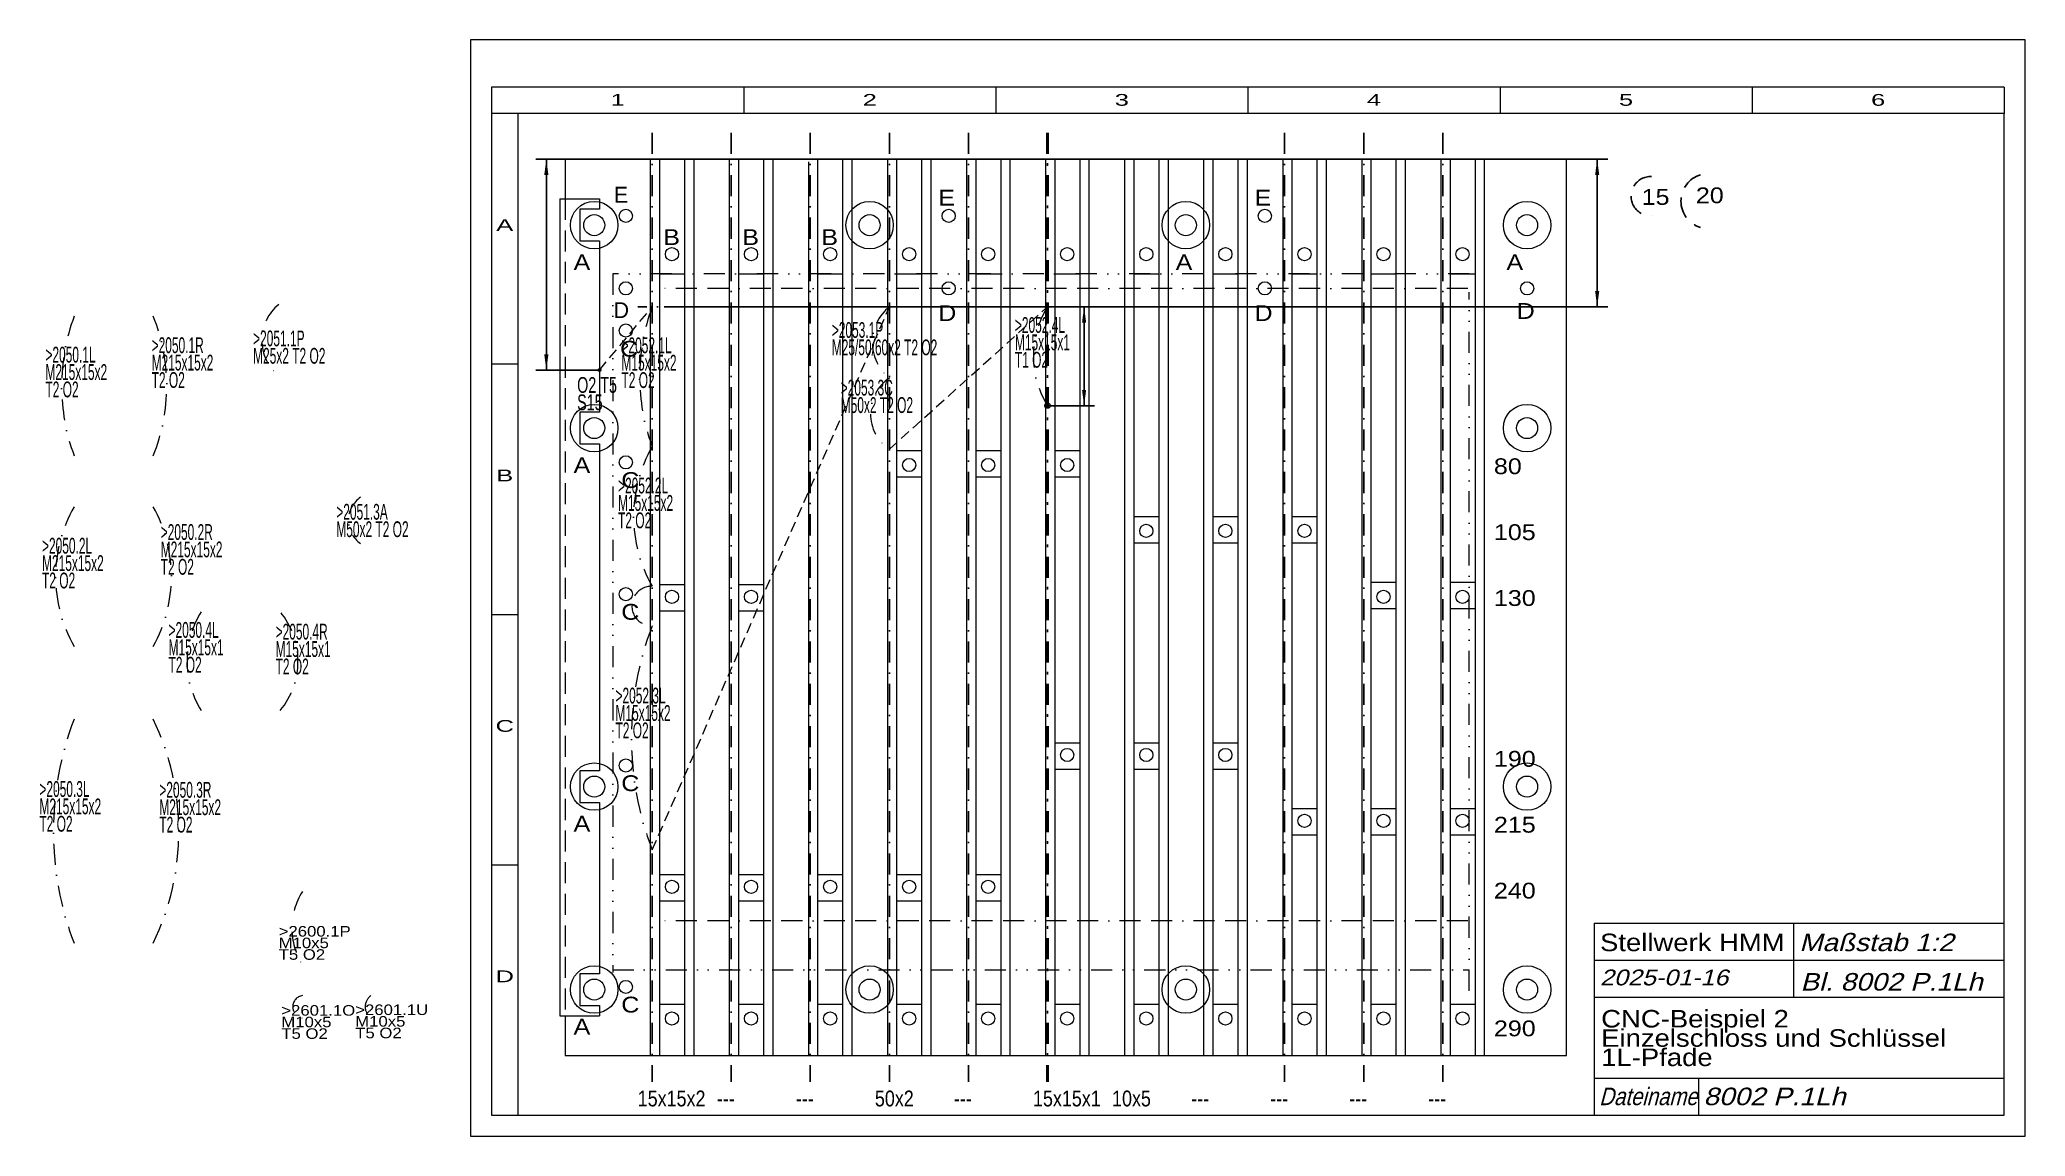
# Model space of a CAD drawing. Extents: x -161 to 592, y 2 to 418.
import ezdxf
from ezdxf.enums import TextEntityAlignment as Align

# ---------------------------------------------------------------- set-up
doc = ezdxf.new("R2010")
doc.units = 0
doc.header["$LTSCALE"] = 15.978816
for name, pattern in [('BORDER', [1.75, 0.5, -0.25, 0.5, -0.25, 0, -0.25]), ('DASHDOT', [1, 0.5, -0.25, 0, -0.25]), ('DASHED', [0.75, 0.5, -0.25]), ('DIVIDE', [1.25, 0.5, -0.25, 0, -0.25, 0, -0.25]), ('HIDDEN', [0.375, 0.25, -0.125]), ('PHANTOM', [2.5, 1.25, -0.25, 0.25, -0.25, 0.25, -0.25])]:
    doc.linetypes.add(name, pattern=pattern)
for name, color, linetype, lineweight in [('1084___', 230, 'CONTINUOUS', 13), ('2050___ SCHLOSS', 230, 'DASHDOT', 13), ('2051___ SCHLÜSSEL', 230, 'CONTINUOUS', 13), ('2600___ WEICHENBOCK', 7, 'CONTINUOUS', 0), ('2601___ SBW-GSP', 7, 'CONTINUOUS', 0), ('2913_1 AUFSPANNPLATTE', 7, 'CONTINUOUS', 18), ('8002_1L', 7, 'DASHDOT', 0), ('___ 8901_2P', 54, 'CONTINUOUS', 13), ('_TEMP', 7, 'CONTINUOUS', 50), ('BEMASSUNG', 7, 'CONTINUOUS', 25), ('BESCHRIFTUNG', 7, 'CONTINUOUS', 25), ('HILFSLINIEN', 3, 'CONTINUOUS', 0), ('MASSGRENZEN', 172, 'CONTINUOUS', 25), ('MASSLINIEN', 172, 'CONTINUOUS', 25), ('MASSTEXTE', 212, 'CONTINUOUS', 25), ('MITTELLINIEN', 5, 'DASHDOT', 25), ('STANDARD', 7, 'CONTINUOUS', 0)]:
    doc.layers.add(name, color=color, linetype=linetype, lineweight=lineweight)
doc.styles.add('Arial', font='arial.ttf')

# ---------------------------------------------------------------- blocks, each defined once
blk = doc.blocks.new('D542936064')
at = {"layer": 'MASSGRENZEN'}
for points in [[(30.78, 372.66), (31.56, 366.71), (29.99, 366.71)], [(30.78, 292.67), (29.99, 298.61), (31.56, 298.61)]]:
    blk.add_solid(points, dxfattribs=at)
at = {"layer": 'MASSLINIEN', "color": 172}
for p, q in [((417.95, 372.66), (26.78, 372.66)), ((30.78, 292.67), (30.78, 372.66)), ((50.95, 292.67), (26.78, 292.67))]:
    blk.add_line(p, q, dxfattribs=at)
blk = doc.blocks.new('D542936320')
at = {"layer": 'MASSGRENZEN'}
for points in [[(429.54, 372.66), (430.33, 366.71), (428.76, 366.71)], [(429.54, 316.67), (428.76, 322.61), (430.33, 322.61)]]:
    blk.add_solid(points, dxfattribs=at)
at = {"layer": 'MASSLINIEN', "color": 172}
for p, q in [((37.95, 372.66), (433.54, 372.66)), ((429.54, 316.67), (429.54, 372.66)), ((75.5, 316.67), (433.54, 316.67))]:
    blk.add_line(p, q, dxfattribs=at)
blk = doc.blocks.new('D542936832')
at = {"layer": 'MASSGRENZEN'}
for points in [[(234.84, 316.67), (235.62, 310.72), (234.06, 310.72)], [(234.84, 279.17), (234.06, 285.12), (235.62, 285.12)]]:
    blk.add_solid(points, dxfattribs=at)
at = {"layer": 'MASSLINIEN', "color": 172}
for p, q in [((220.95, 316.67), (238.84, 316.67)), ((234.84, 279.17), (234.84, 316.67)), ((220.95, 279.17), (238.84, 279.17))]:
    blk.add_line(p, q, dxfattribs=at)

msp = doc.modelspace()

# ---------------------------------------------------------------- linework, layer by layer
at = {"layer": '1084___', "linetype": 'PHANTOM'}
msp.add_circle((50.95, 292.67), 0.5, dxfattribs=at)
at = {"layer": '2050___ SCHLOSS'}
for centre, radius, start, end in [((-77.49, 286.63), 75.69, 159.50617, 200.49383), ((-184.41, 286.63), 71.14, 338.12976, 381.87024), ((-102.25, 214.35), 53.21, 150.13073, 209.86927), ((-166.08, 214.35), 54.56, 330.9387, 389.0613), ((-69.97, 182.23), 35.59, 148.21504, 211.78496), ((-92.85, 182.23), 29.38, 320.35785, 399.64215), ((-37.93, 117.72), 118.36, 158.95651, 201.04349), ((-206.79, 117.72), 98.08, 334.32114, 385.67886)]:
    msp.add_arc(centre, radius, start, end, dxfattribs=at)
at = {"layer": '2051___ SCHLÜSSEL', "linetype": 'DASHDOT'}
for centre, radius, start, end in [((-59.91, 304.05), 17.32, 128.79726, 231.20274), ((-33.82, 235.65), 10.55, 123.94607, 236.05393)]:
    msp.add_arc(centre, radius, start, end, dxfattribs=at)
at = {"layer": '2600___ WEICHENBOCK', "linetype": 'DASHDOT'}
msp.add_arc((-39.4, 80.9), 26.39, 147.96585, 212.03415, dxfattribs=at)
at = {"layer": '2601___ SBW-GSP', "linetype": 'DASHDOT'}
for centre, radius, start, end in [((-61.17, 51.14), 4.28, 98.22256, 261.77744), ((-32.77, 51.14), 5.2, 125.41044, 234.58956)]:
    msp.add_arc(centre, radius, start, end, dxfattribs=at)
at = {"layer": '2913_1 AUFSPANNPLATTE', "color": 8}
for p, q in [((417.95, 372.66), (37.95, 372.66)), ((37.95, 372.66), (37.95, 357.66)), ((70.2, 372.66), (70.2, 32.66)), ((73.7, 372.66), (73.7, 32.66)), ((83.2, 372.66), (83.2, 32.66)), ((86.7, 372.66), (86.7, 32.66)), ((100.2, 372.66), (100.2, 32.66)), ((103.7, 372.66), (103.7, 32.66)), ((113.2, 372.66), (113.2, 32.66)), ((116.7, 372.66), (116.7, 32.66)), ((130.2, 371.66), (130.2, 32.66)), ((133.7, 372.66), (133.7, 32.66)), ((143.2, 372.66), (143.2, 32.66)), ((146.7, 372.66), (146.7, 32.66)), ((160.2, 372.66), (160.2, 32.66)), ((163.7, 372.66), (163.7, 32.66)), ((173.2, 372.66), (173.2, 32.66)), ((176.7, 372.66), (176.7, 32.66)), ((190.2, 372.66), (190.2, 32.66)), ((193.7, 372.66), (193.7, 32.66)), ((203.2, 372.66), (203.2, 32.66)), ((206.7, 372.66), (206.7, 32.66)), ((220.2, 372.66), (220.2, 32.66)), ((223.7, 372.66), (223.7, 32.66)), ((233.2, 372.66), (233.2, 32.66)), ((236.7, 372.66), (236.7, 32.66)), ((250.2, 372.66), (250.2, 32.66)), ((253.7, 372.66), (253.7, 32.66)), ((263.2, 372.66), (263.2, 32.66)), ((266.7, 372.66), (266.7, 32.66)), ((280.2, 372.66), (280.2, 32.66)), ((283.7, 372.66), (283.7, 32.66)), ((293.2, 372.66), (293.2, 32.66)), ((296.7, 372.66), (296.7, 32.66)), ((310.2, 372.66), (310.2, 32.66)), ((313.7, 372.66), (313.7, 32.66)), ((323.2, 372.66), (323.2, 32.66)), ((326.7, 372.66), (326.7, 32.66)), ((340.2, 372.66), (340.2, 32.66)), ((343.7, 372.66), (343.7, 32.66)), ((353.2, 372.66), (353.2, 32.66)), ((356.7, 372.66), (356.7, 32.66)), ((370.2, 372.66), (370.2, 32.66)), ((373.7, 372.66), (373.7, 32.66)), ((383.2, 372.66), (383.2, 32.66)), ((386.7, 372.66), (386.7, 32.66)), ((417.95, 32.66), (417.95, 372.66)), ((35.95, 357.66), (35.95, 47.66)), ((35.95, 357.66), (50.95, 357.66)), ((50.95, 357.66), (50.95, 353.66)), ((50.95, 353.66), (43.45, 353.66)), ((43.45, 353.66), (43.45, 341.66)), ((43.45, 341.66), (50.95, 341.66)), ((50.95, 341.66), (50.95, 276.66)), ((73.7, 329.16), (83.2, 329.16)), ((103.7, 329.16), (113.2, 329.16)), ((133.7, 329.16), (143.2, 329.16)), ((163.7, 329.16), (173.2, 329.16)), ((193.7, 329.16), (203.2, 329.16)), ((223.7, 329.16), (233.2, 329.16)), ((253.7, 329.16), (263.2, 329.16)), ((283.7, 329.16), (293.2, 329.16)), ((313.7, 329.16), (323.2, 329.16)), ((343.7, 329.16), (353.2, 329.16)), ((373.7, 329.16), (383.2, 329.16)), ((50.95, 276.66), (43.45, 276.66)), ((43.45, 276.66), (43.45, 264.66)), ((43.45, 264.66), (50.95, 264.66)), ((50.95, 264.66), (50.95, 140.66)), ((163.7, 262.16), (173.2, 262.16)), ((193.7, 262.16), (203.2, 262.16)), ((223.7, 262.16), (233.2, 262.16)), ((163.7, 252.16), (173.2, 252.16)), ((193.7, 252.16), (203.2, 252.16)), ((223.7, 252.16), (233.2, 252.16)), ((253.7, 237.16), (263.2, 237.16)), ((283.7, 237.16), (293.2, 237.16)), ((313.7, 237.16), (323.2, 237.16)), ((253.7, 227.16), (263.2, 227.16)), ((283.7, 227.16), (293.2, 227.16)), ((313.7, 227.16), (323.2, 227.16)), ((83.2, 211.17), (73.7, 211.17)), ((113.2, 211.17), (103.7, 211.17)), ((343.7, 212.16), (353.2, 212.16)), ((373.7, 212.16), (383.2, 212.16)), ((83.2, 201.17), (73.7, 201.17)), ((113.2, 201.17), (103.7, 201.17)), ((343.7, 202.16), (353.2, 202.16)), ((373.7, 202.16), (383.2, 202.16)), ((233.2, 151.17), (223.7, 151.17)), ((263.2, 151.17), (253.7, 151.17)), ((293.2, 151.17), (283.7, 151.17)), ((50.95, 140.66), (43.45, 140.66)), ((43.45, 140.66), (43.45, 128.66)), ((233.2, 141.17), (223.7, 141.17)), ((263.2, 141.17), (253.7, 141.17)), ((293.2, 141.17), (283.7, 141.17)), ((43.45, 128.66), (50.95, 128.66)), ((50.95, 128.66), (50.95, 63.66)), ((323.2, 126.17), (313.7, 126.17)), ((353.2, 126.17), (343.7, 126.17)), ((383.2, 126.17), (373.7, 126.17)), ((323.2, 116.17), (313.7, 116.17)), ((353.2, 116.17), (343.7, 116.17)), ((383.2, 116.17), (373.7, 116.17)), ((83.2, 101.16), (73.7, 101.16)), ((113.2, 101.16), (103.7, 101.16)), ((143.2, 101.16), (133.7, 101.16)), ((173.2, 101.16), (163.7, 101.16)), ((203.2, 101.16), (193.7, 101.16)), ((83.2, 91.16), (73.7, 91.16)), ((113.2, 91.16), (103.7, 91.16)), ((143.2, 91.16), (133.7, 91.16)), ((173.2, 91.16), (163.7, 91.16)), ((203.2, 91.16), (193.7, 91.16)), ((50.95, 63.66), (43.45, 63.66)), ((43.45, 63.66), (43.45, 51.66)), ((35.95, 47.66), (50.95, 47.66)), ((37.95, 47.66), (37.95, 32.66)), ((43.45, 51.66), (50.95, 51.66)), ((50.95, 51.66), (50.95, 47.66)), ((73.7, 52.16), (83.2, 52.16)), ((103.7, 52.16), (113.2, 52.16)), ((133.7, 52.16), (143.2, 52.16)), ((163.7, 52.16), (173.2, 52.16)), ((193.7, 52.16), (203.2, 52.16)), ((223.7, 52.16), (233.2, 52.16)), ((253.7, 52.16), (263.2, 52.16)), ((283.7, 52.16), (293.2, 52.16)), ((313.7, 52.16), (323.2, 52.16)), ((343.7, 52.16), (353.2, 52.16)), ((373.7, 52.16), (383.2, 52.16)), ((37.95, 32.66), (417.95, 32.66))]:
    msp.add_line(p, q, dxfattribs=at)
at = {"layer": '2913_1 AUFSPANNPLATTE', "color": 8, "linetype": 'DASHED'}
msp.add_line((37.95, 357.66), (37.95, 47.66), dxfattribs=at)
at = {"layer": '2913_1 AUFSPANNPLATTE', "color": 8, "linetype": 'BORDER'}
for p, q in [((380.5, 323.67), (75.5, 323.67)), ((380.5, 83.67), (75.5, 83.67))]:
    msp.add_line(p, q, dxfattribs=at)
at = {"layer": '2913_1 AUFSPANNPLATTE', "color": 8}
for centre, radius in [((48.95, 347.66), 9), ((153.45, 347.66), 9), ((273.45, 347.66), 9), ((402.95, 347.66), 9), ((48.95, 347.66), 4), ((60.95, 351.16), 2.5), ((153.45, 347.66), 4), ((183.45, 351.16), 2.5), ((273.45, 347.66), 4), ((303.45, 351.16), 2.5), ((402.95, 347.66), 4), ((78.45, 336.66), 2.5), ((108.45, 336.66), 2.5), ((138.45, 336.66), 2.5), ((168.45, 336.66), 2.5), ((198.45, 336.66), 2.5), ((228.45, 336.66), 2.5), ((258.45, 336.66), 2.5), ((288.45, 336.66), 2.5), ((318.45, 336.66), 2.5), ((348.45, 336.66), 2.5), ((378.45, 336.66), 2.5), ((60.95, 323.66), 2.5), ((183.45, 323.66), 2.5), ((303.45, 323.66), 2.5), ((402.95, 323.66), 2.5), ((60.95, 307.66), 2.5), ((48.95, 270.66), 9), ((402.95, 270.66), 9), ((48.95, 270.66), 4), ((402.95, 270.66), 4), ((60.95, 257.66), 2.5), ((168.45, 256.66), 2.5), ((198.45, 256.66), 2.5), ((228.45, 256.66), 2.5), ((258.45, 231.66), 2.5), ((288.45, 231.66), 2.5), ((318.45, 231.66), 2.5), ((60.95, 207.67), 2.5), ((78.45, 206.67), 2.5), ((108.45, 206.67), 2.5), ((348.45, 206.66), 2.5), ((378.45, 206.66), 2.5), ((48.95, 134.66), 9), ((60.95, 142.67), 2.5), ((228.45, 146.67), 2.5), ((258.45, 146.67), 2.5), ((288.45, 146.67), 2.5), ((402.95, 134.66), 9), ((48.95, 134.66), 4), ((402.95, 134.66), 4), ((318.45, 121.67), 2.5), ((348.45, 121.67), 2.5), ((378.45, 121.67), 2.5), ((78.45, 96.66), 2.5), ((108.45, 96.66), 2.5), ((138.45, 96.66), 2.5), ((168.45, 96.66), 2.5), ((198.45, 96.66), 2.5), ((48.95, 57.66), 9), ((48.95, 57.66), 4), ((60.95, 58.66), 2.5), ((153.45, 57.66), 9), ((153.45, 57.66), 4), ((273.45, 57.66), 9), ((273.45, 57.66), 4), ((402.95, 57.66), 9), ((402.95, 57.66), 4), ((78.45, 46.66), 2.5), ((108.45, 46.66), 2.5), ((138.45, 46.66), 2.5), ((168.45, 46.66), 2.5), ((198.45, 46.66), 2.5), ((228.45, 46.66), 2.5), ((258.45, 46.66), 2.5), ((288.45, 46.66), 2.5), ((318.45, 46.66), 2.5), ((348.45, 46.66), 2.5), ((378.45, 46.66), 2.5)]:
    msp.add_circle(centre, radius, dxfattribs=at)
at = {"layer": '8002_1L', "linetype": 'HIDDEN'}
for p, q in [((50.95, 292.67), (70.95, 316.67)), ((70.95, 110.67), (160.95, 316.67)), ((160.95, 262.67), (220.95, 316.67))]:
    msp.add_line(p, q, dxfattribs=at)
at = {"layer": '8002_1L', "linetype": 'PHANTOM'}
for centre, radius in [((50.95, 292.67), 0.5), ((220.95, 279.17), 1)]:
    msp.add_circle(centre, radius, dxfattribs=at)
at = {"layer": '8002_1L', "linetype": 'DASHDOT'}
for centre, radius, start, end in [((141.85, 290.17), 75.69, 159.50617, 200.49383), ((171.8, 303.17), 17.32, 128.79726, 231.20274), ((251.2, 297.92), 35.59, 148.21504, 211.78496), ((170.04, 276.17), 16.27, 123.94607, 236.05393), ((117.09, 237.17), 53.21, 150.13073, 209.86927), ((181.41, 153.17), 118.36, 158.95651, 201.04349)]:
    msp.add_arc(centre, radius, start, end, dxfattribs=at)
at = {"layer": '8002_1L', "linetype": 'DASHED'}
msp.add_arc((70.73, 203.17), 7.5, 88.30685, 271.69315, dxfattribs=at)
at = {"layer": '___ 8901_2P', "color": 8, "linetype": 'DIVIDE', "lineweight": 20}
for p, q in [((380.95, 329.17), (55.95, 329.17)), ((55.95, 329.17), (55.95, 64.17)), ((380.95, 57.17), (380.95, 322.17)), ((55.95, 65.17), (380.95, 65.17))]:
    msp.add_line(p, q, dxfattribs=at)
at = {"layer": '_TEMP', "lineweight": 0}
for p, q in [((428.44, 82.8), (583.83, 82.8)), ((428.44, 82.8), (428.44, 10)), ((504.04, 82.8), (504.04, 54.8)), ((428.44, 68.8), (583.83, 68.8)), ((428.44, 54.8), (583.83, 54.8)), ((428.44, 24), (583.83, 24)), ((468.04, 24), (468.04, 10))]:
    msp.add_line(p, q, dxfattribs=at)
at = {"layer": 'BESCHRIFTUNG', "linetype": 'DASHED'}
for centre, radius, start, end in [((449.92, 358.63), 7.5, 88.30685, 271.69315), ((471.78, 356.79), 10.45, 106.9107, 253.0893)]:
    msp.add_arc(centre, radius, start, end, dxfattribs=at)
at = {"layer": 'HILFSLINIEN'}
msp.add_line((70.95, 316.67), (70.2, 316.67), dxfattribs=at)
at = {"layer": 'MITTELLINIEN'}
for p, q in [((70.95, 382.66), (70.95, 22.66)), ((100.95, 382.66), (100.95, 22.66)), ((130.95, 382.66), (130.95, 22.66)), ((160.95, 382.66), (160.95, 22.66)), ((190.95, 382.66), (190.95, 22.66)), ((310.95, 382.66), (310.95, 22.66)), ((340.95, 382.66), (340.95, 22.66)), ((370.95, 382.66), (370.95, 22.66)), ((390.5, 316.67), (65.5, 316.67))]:
    msp.add_line(p, q, dxfattribs=at)
at = {"layer": 'MITTELLINIEN', "color": 154, "lineweight": 50}
msp.add_line((220.95, 382.66), (220.95, 22.66), dxfattribs=at)
at = {"layer": 'STANDARD'}
for p, q in [((592, 418), (2, 418)), ((2, 418), (2, 2)), ((592, 2), (592, 418)), ((584, 400), (10, 400)), ((10, 400), (10, 390)), ((105.67, 400), (105.67, 390)), ((201.33, 400), (201.33, 390)), ((297, 400), (297, 390)), ((392.67, 400), (392.67, 390)), ((488.33, 400), (488.33, 390)), ((584, 400), (584, 390)), ((10, 390), (10, 10)), ((20, 390), (10, 390)), ((20, 390), (20, 10)), ((584, 390), (20, 390)), ((584, 10), (584, 390)), ((10, 295), (20, 295)), ((10, 200), (20, 200)), ((10, 105), (20, 105)), ((10, 10), (20, 10)), ((20, 10), (584, 10)), ((2, 2), (592, 2))]:
    msp.add_line(p, q, dxfattribs=at)

# ---------------------------------------------------------------- block references
at = {"layer": 'BEMASSUNG'}
for name in ['D542936064', 'D542936320', 'D542936832']:
    msp.add_blockref(name, (0, 0), dxfattribs=at)

# ---------------------------------------------------------------- texts
at = {"layer": '2050___ SCHLOSS', "char_height": 6, "attachment_point": 7, "line_spacing_factor": 0.66, "style": 'Arial'}
for s, insert in [('\\W0.540532;>2050.1L\\PM215x15x2\\PT2 O2', (-159.3, 282.24)), ('\\W0.540518;>2050.1R\\PM215x15x2\\PT2 O2', (-119, 285.82)), ('\\W0.540518;>2050.2R\\PM215x15x2\\PT2 O2', (-115.55, 214.95)), ('\\W0.540532;>2050.2L\\PM215x15x2\\PT2 O2', (-160.6, 209.76)), ('\\W0.540532;>2050.4L\\PM15x15x1\\PT2 O2', (-112.59, 177.8)), ('\\W0.540518;>2050.4R\\PM15x15x1\\PT2 O2', (-71.96, 177.15)), ('\\W0.540532;>2050.3L\\PM215x15x2\\PT2 O2', (-161.58, 117.46)), ('\\W0.540518;>2050.3R\\PM215x15x2\\PT2 O2', (-116.08, 117.14))]:
    msp.add_mtext(s, dxfattribs=dict(at, insert=insert))
at = {"layer": '2051___ SCHLÜSSEL', "char_height": 6, "attachment_point": 7, "line_spacing_factor": 0.66, "style": 'Arial'}
for s, insert in [('\\W0.540517;>2051.1P\\PM25x2 T2 O2', (-80.5, 295)), ('\\W0.540517;>2051.3A\\PM50x2 T2 O2', (-48.93, 229.22))]:
    msp.add_mtext(s, dxfattribs=dict(at, insert=insert))
at = {"layer": '8002_1L', "char_height": 6, "attachment_point": 7, "line_spacing_factor": 0.66, "style": 'Arial'}
for s, insert in [('\\W0.540517;>2053.1P\\PM25/50/60x2 T2 O2', (139.1, 298.2)), ('\\W0.540532;>2052.4L\\PM15x15x1\\PT1 O2', (208.58, 293.49)), ('\\W0.540532;>2052.1L\\PM15x15x2\\PT2 O2', (59.29, 285.78)), ('\\W0.540518;>2053.3C\\PM50x2 T2 O2', (142.49, 276.31)), ('\\W0.540532;>2052.2L\\PM15x15x2\\PT2 O2', (57.99, 232.58)), ('\\W0.540532;>2052.3L\\PM15x15x2\\PT2 O2', (57.02, 152.9))]:
    msp.add_mtext(s, dxfattribs=dict(at, insert=insert))
at = {"layer": '8002_1L', "linetype": 'PHANTOM', "insert": (42.47, 277.34), "char_height": 6, "attachment_point": 7, "line_spacing_factor": 0.66, "style": 'Arial'}
msp.add_mtext('\\W0.648579;O2 T5\\PS15\\P', dxfattribs=at)
at = {"layer": 'BESCHRIFTUNG', "color": 8, "style": 'Arial'}
for s, width, p in [('E', 0.973041, (56.39, 356.2)), ('E', 1.134916, (179.49, 355.08)), ('E', 1.134916, (299.49, 355.08)), ('B', 1.134916, (75.13, 340.11)), ('B', 1.134916, (105.13, 340.11)), ('B', 1.134916, (135.13, 340.11)), ('A', 1.134916, (41.11, 330.61)), ('A', 1.134916, (269.59, 330.61)), ('A', 1.134916, (395.11, 330.61)), ('D', 0.972763, (56.27, 312.4)), ('D', 1.134937, (179.49, 311.28)), ('D', 1.134937, (299.49, 311.28)), ('D', 1.134937, (398.99, 312.09)), ('C', 1.134936, (58.75, 297.76)), ('A', 1.134916, (41.11, 253.61)), ('C', 1.134936, (59.2, 247.95)), ('C', 1.134936, (59.2, 197.95)), ('C', 1.134936, (59.2, 132.95)), ('A', 1.134916, (41.11, 117.61)), ('C', 1.134936, (59.2, 48.95)), ('A', 1.134916, (41.11, 40.61))]:
    msp.add_text(s, height=6, dxfattribs=dict(at, width=width)).set_placement(p)
at = {"layer": 'BESCHRIFTUNG', "style": 'Arial'}
for s, width, p in [('20', 1.135145, (466.99, 355.97)), ('15', 1.135145, (446.41, 355.35)), ('80', 1.135145, (390.35, 253.19)), ('105', 1.135145, (390.35, 228.19)), ('130', 1.135145, (390.35, 203.19)), ('190', 1.135145, (390.35, 142.19)), ('215', 1.135145, (390.35, 117.19)), ('240', 1.135145, (390.35, 92.19)), ('290', 1.135145, (390.35, 39.93)), ('15x15x2', 0.810868, (65.46, 13.34)), ('---', 0.810862, (95.46, 13.34)), ('---', 0.810862, (125.46, 13.34)), ('50x2', 0.810868, (155.46, 13.34)), ('---', 0.810862, (185.46, 13.34)), ('15x15x1', 0.810868, (215.46, 13.34)), ('10x5', 0.810868, (245.46, 13.34)), ('---', 0.810862, (275.46, 13.34)), ('---', 0.810862, (305.46, 13.34)), ('---', 0.810862, (335.46, 13.34)), ('---', 0.810862, (365.46, 13.34))]:
    msp.add_text(s, height=6, dxfattribs=dict(at, width=width)).set_placement(p)
at = {"layer": 'BESCHRIFTUNG', "style": 'Arial', "width": 1.121619}
msp.add_text('Stellwerk HMM', height=6.65, dxfattribs=at).set_placement((430.63, 78.88), align=Align.TOP_LEFT)
at = {"layer": 'BESCHRIFTUNG', "style": 'Arial', "oblique": 15}
for s, height, width, p in [('Maßstab 1:2', 6.65, 1.134934, (506.23, 78.88)), ('2025-01-16', 6, 1.135137, (430.63, 65.25)), ('Bl. 8002 P.1Lh', 6.65, 1.13492, (506.67, 63.92)), ('Dateiname', 6.65, 0.829024, (430.3, 20.45)), ('8002 P.1Lh', 6.65, 1.135107, (469.9, 20.45))]:
    msp.add_text(s, height=height, dxfattribs=dict(at, width=width)).set_placement(p, align=Align.TOP_LEFT)
at = {"layer": 'BESCHRIFTUNG', "linetype": 'DASHDOT', "char_height": 4, "attachment_point": 1, "line_spacing_factor": 0.66, "style": 'Arial'}
for s, insert in [('\\W1.135110;>2600.1P\\PM10x5\\PT5 O2', (-70.79, 81.76)), ('\\W1.135121;>2601.1O\\PM10x5\\PT5 O2', (-69.79, 51.76)), ('\\W1.135111;>2601.1U\\PM10x5\\PT5 O2', (-41.74, 52))]:
    msp.add_mtext(s, dxfattribs=dict(at, insert=insert))
at = {"layer": 'BESCHRIFTUNG', "insert": (431.07, 49.92), "char_height": 6.65, "attachment_point": 1, "line_spacing_factor": 0.66, "style": 'Arial'}
msp.add_mtext('\\W1.121584;CNC-Beispiel 2\\PEinzelschloss und Schlüssel\\P1L-Pfade', dxfattribs=at)
at = {"layer": 'STANDARD', "style": 'Arial'}
for s, width, p in [('1', 1.547923, (57.83, 392.95)), ('2', 1.547922, (153.5, 392.95)), ('3', 1.547923, (249.17, 392.95)), ('4', 1.547923, (344.83, 392.95)), ('5', 1.547922, (440.5, 392.95)), ('6', 1.547923, (536.17, 392.95)), ('A', 1.547987, (15, 345.45)), ('B', 1.547987, (15, 250.45)), ('C', 1.548103, (15, 155.45)), ('D', 1.548104, (15, 60.45))]:
    msp.add_text(s, height=4.46, dxfattribs=dict(at, width=width)).set_placement(p, align=Align.CENTER)

doc.saveas('drawing.dxf')
